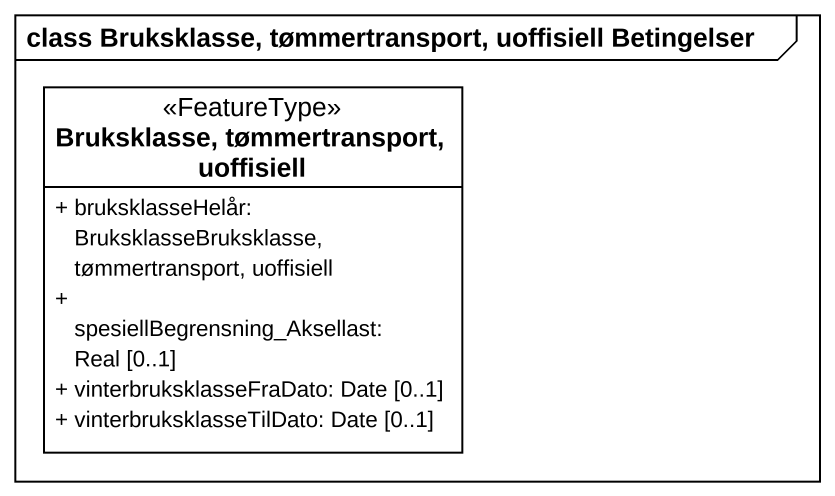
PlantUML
@startuml
mainframe class Bruksklasse, tømmertransport, uoffisiell Betingelser
hide circle
hide empty members
skinparam classAttributeIconSize 0
class "Bruksklasse, tømmertransport, uoffisiell" as Bruksklasse_tømmertransport <<FeatureType>> {
  + bruksklasseHelår: BruksklasseBruksklasse, tømmertransport, uoffisiell
  + spesiellBegrensning_Aksellast: Real [0..1]
  + vinterbruksklasseFraDato: Date [0..1]
  + vinterbruksklasseTilDato: Date [0..1]
}
@enduml
